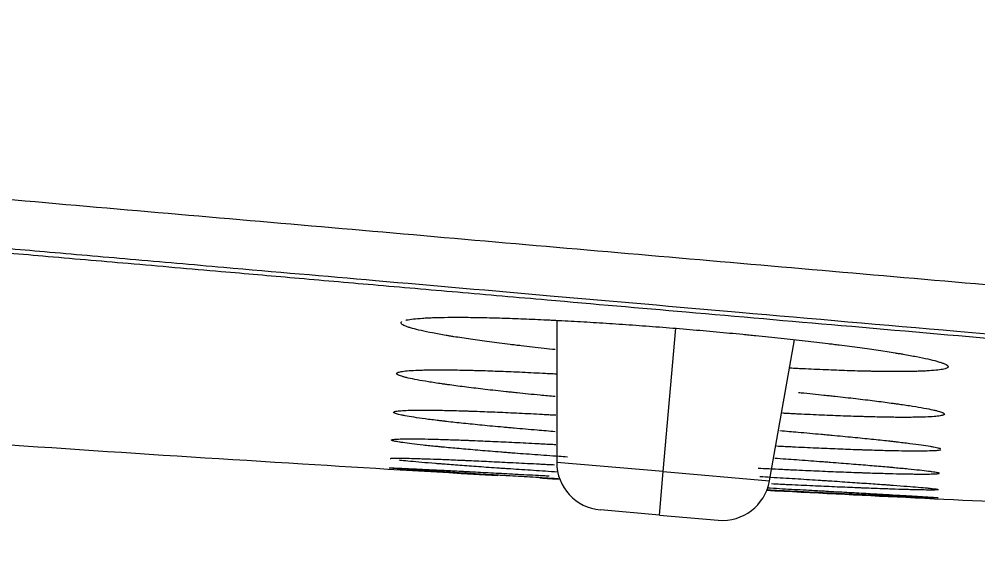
# Model space of a CAD drawing. Header units: millimetres. Extents: x 2433 to 4809, y -10272 to -6912.
# Drawn here: x 3995.99 to 4016.07, y -8014.41 to -8003.23 of the extents above; entities that cross this region are included whole.
import ezdxf

# ---------------------------------------------------------------- set-up
doc = ezdxf.new("R2010")
doc.units = ezdxf.units.MM
doc.layers.add('DIM', color=3, linetype='Continuous', lineweight=13)
doc.styles.add('ARIAL', font='arial.ttf')
doc.dimstyles.get("Standard").update_dxf_attribs({"dimtxt": 15, "dimasz": 15, "dimexe": 0.18, "dimexo": 0.0625, "dimgap": 4, "dimtad": 0, "dimtih": 1, "dimtoh": 1, "dimdec": 1, "dimdsep": 46, "dimtxsty": 'ARIAL', "dimcen": 0, "dimclrd": 3, "dimclre": 3, "dimclrt": 3, "dimadec": 0, "dimazin": 0, "dimtfac": 1, "dimtdec": 1, "dimtofl": 0, "dimtmove": 0, "dimatfit": 3, "dimfxl": 1, "dimtolj": 1, "dimtzin": 0, "dimarcsym": 0})

# ---------------------------------------------------------------- blocks, each defined once
blk = doc.blocks.new('*D39')
at = {"layer": 'Defpoints', "color": 0, "transparency": 16777216}
for p in [(3885.379, -7997.38), (4074.62, -8013.971), (4069.539, -8071.926)]:
    blk.add_point(p, dxfattribs=at)
at = {"layer": 'DIM', "color": 3, "lineweight": -2, "transparency": 16777216}
for p, q in [((3885.374, -7997.443), (3880.283, -8055.515)), ((4074.615, -8014.033), (4069.524, -8072.105)), ((3898.23, -8056.908), (3950.912, -8061.526)), ((4051.608, -8070.354), (3998.926, -8065.736))]:
    blk.add_line(p, q, dxfattribs=at)
at = {"layer": 'DIM', "color": 3, "transparency": 16777216}
for points in [[(3898.492, -8053.919), (3897.968, -8059.896), (3880.299, -8055.336)], [(4051.87, -8067.366), (4051.346, -8073.343), (4069.539, -8071.926)]]:
    blk.add_solid(points, dxfattribs=at)
at = {"layer": 'DIM', "color": 3, "transparency": 16777216, "insert": (3974.919, -8063.631), "char_height": 18, "attachment_point": 5, "style": 'ARIAL'}
blk.add_mtext('\\A1;190', dxfattribs=at)

msp = doc.modelspace()

# ---------------------------------------------------------------- linework, layer by layer
at = {"linetype": 'Continuous', "lineweight": 18, "extrusion": (-1, -2.22045e-16, 0)}
for p, q in [((4007.253, -8009.544), (4007.253, -8012.519)), ((4011.709, -8012.908), (4012.23, -8009.951)), ((4009.402, -8013.623), (4008.166, -8013.515)), ((4009.402, -8013.623), (4010.637, -8013.731))]:
    msp.add_line(p, q, dxfattribs=at)
at = {"linetype": 'Continuous', "lineweight": 13, "extrusion": (-1, -2.22045e-16, 0)}
for p, q in [((4009.481, -8012.713), (4009.744, -8009.709)), ((4009.481, -8012.713), (4007.253, -8012.519)), ((4009.402, -8013.623), (4009.481, -8012.713)), ((4009.481, -8012.713), (4011.709, -8012.908))]:
    msp.add_line(p, q, dxfattribs=at)
at = {"linetype": 'Continuous', "lineweight": 18}
for centre, start, end in [((4008.253, -8012.519), 180, 265), ((4010.724, -8012.735), 265, 350)]:
    msp.add_arc(centre, 1, start, end, dxfattribs=at)
at = {"linetype": 'Continuous', "lineweight": 13}
for points, knots in [([(3979.831, -8005.614), (3979.95, -8005.625), (3980.191, -8005.646), (3980.554, -8005.678), (3980.923, -8005.71), (3981.298, -8005.743), (3981.678, -8005.776), (3982.064, -8005.81), (3982.456, -8005.844), (3982.854, -8005.879), (3983.256, -8005.914), (3983.665, -8005.95), (3984.079, -8005.986), (3984.499, -8006.022), (3984.925, -8006.06), (3985.356, -8006.097), (3985.793, -8006.135), (3986.235, -8006.174), (3986.683, -8006.213), (3987.137, -8006.253), (3987.596, -8006.293), (3988.061, -8006.334), (3988.532, -8006.375), (3989.008, -8006.416), (3989.49, -8006.458), (3989.977, -8006.501), (3990.47, -8006.544), (3990.969, -8006.588), (3991.473, -8006.632), (3991.983, -8006.676), (3992.499, -8006.721), (3993.02, -8006.767), (3994.512, -8006.897), (3996.973, -8007.112), (4000.4, -8007.411), (4003.826, -8007.71), (4007.251, -8008.009), (4010.675, -8008.308), (4014.099, -8008.606), (4017.521, -8008.905), (4020.606, -8009.175), (4023.277, -8009.408), (4025.456, -8009.598), (4027.403, -8009.769), (4029.118, -8009.918), (4030.6, -8010.048), (4031.85, -8010.157), (4032.868, -8010.245), (4033.654, -8010.314), (4034.209, -8010.362), (4034.501, -8010.388), (4034.609, -8010.397)], [0, 0, 0, 0, 0.006523, 0.01315, 0.019879, 0.02671, 0.033645, 0.040682, 0.047822, 0.055065, 0.06241, 0.069859, 0.07741, 0.085063, 0.09282, 0.100679, 0.108641, 0.116706, 0.124874, 0.133144, 0.141518, 0.149993, 0.158572, 0.167254, 0.176038, 0.184925, 0.193915, 0.203007, 0.212202, 0.221501, 0.230901, 0.240405, 0.250011, 0.312506, 0.375001, 0.437497, 0.499992, 0.562492, 0.624993, 0.687494, 0.749995, 0.794089, 0.833939, 0.869547, 0.900912, 0.928034, 0.950913, 0.96955, 0.983943, 0.994093, 1, 1, 1, 1]), ([(4034.431, -8011.418), (4034.307, -8011.408), (4034.048, -8011.385), (4033.64, -8011.35), (4033.196, -8011.311), (4032.808, -8011.277), (4032.378, -8011.24), (4031.81, -8011.19), (4031.214, -8011.138), (4030.69, -8011.092), (4030.338, -8011.061), (4029.956, -8011.028), (4029.545, -8010.992), (4029.104, -8010.954), (4028.633, -8010.912), (4028.132, -8010.869), (4027.306, -8010.796), (4026.177, -8010.698), (4024.771, -8010.575), (4023.406, -8010.456), (4022.082, -8010.34), (4019.496, -8010.114), (4015.831, -8009.794), (4011.275, -8009.397), (4007.217, -8009.042), (4003.618, -8008.728), (4000.684, -8008.472), (3998.372, -8008.27), (3996.577, -8008.113), (3994.95, -8007.971), (3993.311, -8007.828), (3991.684, -8007.686), (3990.217, -8007.557), (3989.061, -8007.457), (3988.164, -8007.378), (3987.349, -8007.307), (3986.529, -8007.235), (3985.714, -8007.164), (3984.931, -8007.096), (3984.261, -8007.037), (3983.691, -8006.988), (3983.254, -8006.949), (3982.933, -8006.921), (3982.709, -8006.902), (3982.496, -8006.883), (3982.294, -8006.866), (3982.104, -8006.849), (3981.926, -8006.833), (3981.758, -8006.819), (3981.602, -8006.805), (3981.437, -8006.791), (3981.264, -8006.776), (3981.083, -8006.76), (3980.914, -8006.745), (3980.758, -8006.731), (3980.613, -8006.719), (3980.497, -8006.709), (3980.406, -8006.701), (3980.339, -8006.695), (3980.273, -8006.689), (3980.21, -8006.683), (3980.149, -8006.678), (3980.089, -8006.673), (3980.031, -8006.668), (3979.973, -8006.663), (3979.916, -8006.658), (3979.858, -8006.653), (3979.8, -8006.648), (3979.761, -8006.644), (3979.742, -8006.643)], [0, 0, 0, 0, 0.006794, 0.014268, 0.022422, 0.031253, 0.035619, 0.046038, 0.062505, 0.06841, 0.07486, 0.081856, 0.089397, 0.097483, 0.106114, 0.115288, 0.125006, 0.151534, 0.177298, 0.202298, 0.226534, 0.250005, 0.344343, 0.427677, 0.500008, 0.566907, 0.624995, 0.66083, 0.693609, 0.723327, 0.749989, 0.783397, 0.812488, 0.830346, 0.846717, 0.861597, 0.87499, 0.891652, 0.906241, 0.917903, 0.92832, 0.937493, 0.941797, 0.945897, 0.949788, 0.95347, 0.95694, 0.9602, 0.963253, 0.9661, 0.968746, 0.972286, 0.975596, 0.978674, 0.981527, 0.984165, 0.986605, 0.987887, 0.989119, 0.990308, 0.991457, 0.992574, 0.993662, 0.994729, 0.995782, 0.996827, 0.997873, 0.998928, 1, 1, 1, 1])]:
    msp.add_open_spline(points, degree=3, knots=knots, dxfattribs=at)
at = {"linetype": 'Continuous', "lineweight": 18}
for points, knots in [([(3979.735, -8006.732), (3979.776, -8006.736), (3979.856, -8006.743), (3979.976, -8006.753), (3980.096, -8006.764), (3980.217, -8006.774), (3980.339, -8006.785), (3980.463, -8006.796), (3980.601, -8006.808), (3980.752, -8006.821), (3980.917, -8006.835), (3981.088, -8006.85), (3981.263, -8006.866), (3981.464, -8006.883), (3981.693, -8006.903), (3981.952, -8006.926), (3982.228, -8006.95), (3982.521, -8006.975), (3982.83, -8007.002), (3983.169, -8007.032), (3983.542, -8007.064), (3983.954, -8007.1), (3984.396, -8007.139), (3984.877, -8007.18), (3985.399, -8007.226), (3985.968, -8007.276), (3986.61, -8007.331), (3987.334, -8007.394), (3988.15, -8007.466), (3989.041, -8007.543), (3989.917, -8007.62), (3990.771, -8007.694), (3991.597, -8007.766), (3992.479, -8007.843), (3993.574, -8007.938), (3994.917, -8008.055), (3996.544, -8008.197), (3998.331, -8008.352), (4000.087, -8008.505), (4001.797, -8008.654), (4003.444, -8008.798), (4005.21, -8008.952), (4007.396, -8009.142), (4010.076, -8009.376), (4013.319, -8009.658), (4016.895, -8009.97), (4019.923, -8010.233), (4022.317, -8010.442), (4023.988, -8010.587), (4025.722, -8010.738), (4027.12, -8010.86), (4028.164, -8010.951), (4028.835, -8011.01), (4029.516, -8011.069), (4030.206, -8011.129), (4030.773, -8011.179), (4031.206, -8011.216), (4031.496, -8011.242), (4031.762, -8011.265), (4032.005, -8011.286), (4032.225, -8011.305), (4032.421, -8011.322), (4032.751, -8011.351), (4033.204, -8011.39), (4033.771, -8011.439), (4034.131, -8011.47), (4034.302, -8011.484)], [0, 0, 0, 0, 0.00221, 0.004402, 0.006592, 0.008794, 0.011025, 0.013298, 0.015627, 0.018575, 0.021595, 0.024706, 0.027921, 0.031253, 0.035725, 0.040471, 0.045511, 0.050859, 0.056523, 0.062507, 0.069473, 0.076999, 0.085094, 0.09376, 0.103369, 0.113786, 0.125013, 0.138581, 0.153518, 0.169833, 0.187519, 0.201609, 0.216722, 0.232862, 0.250026, 0.276845, 0.306617, 0.339349, 0.375033, 0.403062, 0.433238, 0.465565, 0.500041, 0.553395, 0.612841, 0.678386, 0.750021, 0.779495, 0.81015, 0.841985, 0.875001, 0.887162, 0.899493, 0.911992, 0.92466, 0.937497, 0.943244, 0.948565, 0.953457, 0.957922, 0.961959, 0.965568, 0.968747, 0.980133, 0.990552, 1, 1, 1, 1]), ([(4007.219, -8010.157), (4007.141, -8010.149), (4007.064, -8010.14), (4006.823, -8010.114), (4006.663, -8010.095), (4006.468, -8010.072), (4006.429, -8010.068), (4006.352, -8010.058), (4006.314, -8010.054), (4006.2, -8010.04), (4006.126, -8010.031), (4005.909, -8010.003), (4005.772, -8009.985), (4005.51, -8009.948), (4005.385, -8009.93), (4005.209, -8009.903), (4005.152, -8009.894), (4005.07, -8009.881), (4005.042, -8009.877), (4004.989, -8009.868), (4004.962, -8009.863), (4004.833, -8009.841), (4004.738, -8009.824), (4004.565, -8009.791), (4004.486, -8009.774), (4004.346, -8009.742), (4004.283, -8009.727), (4004.216, -8009.708), (4004.203, -8009.704), (4004.178, -8009.697), (4004.166, -8009.693), (4004.133, -8009.682), (4004.112, -8009.675), (4004.059, -8009.654), (4004.032, -8009.641), (4003.997, -8009.616), (4003.988, -8009.604), (4003.99, -8009.588), (4003.993, -8009.582), (4004.001, -8009.574), (4004.004, -8009.572), (4004.008, -8009.569), (4004.009, -8009.569), (4004.009, -8009.568)], [0, 0, 0, 0, 0.037978, 0.037978, 0.11965, 0.11965, 0.140069, 0.140069, 0.160487, 0.160487, 0.201323, 0.201323, 0.282996, 0.282996, 0.364668, 0.364668, 0.405505, 0.405505, 0.425923, 0.425923, 0.446341, 0.446341, 0.528014, 0.528014, 0.609686, 0.609686, 0.691359, 0.691359, 0.711777, 0.711777, 0.732195, 0.732195, 0.773032, 0.773032, 0.854704, 0.854704, 0.936377, 0.936377, 0.977213, 0.977213, 0.997631, 0.997631, 1, 1, 1, 1]), ([(4004.091, -8009.539), (4004.096, -8009.538), (4004.102, -8009.537), (4004.147, -8009.527), (4004.194, -8009.52), (4004.305, -8009.507), (4004.369, -8009.502), (4004.46, -8009.496), (4004.479, -8009.495), (4004.517, -8009.492), (4004.577, -8009.489), (4004.641, -8009.487), (4004.774, -8009.483), (4004.87, -8009.48), (4005.078, -8009.478), (4005.189, -8009.478), (4005.368, -8009.479), (4005.429, -8009.48), (4005.525, -8009.481), (4005.557, -8009.481), (4005.622, -8009.483), (4005.656, -8009.483), (4005.823, -8009.486), (4005.962, -8009.49), (4006.253, -8009.499), (4006.403, -8009.504), (4006.716, -8009.517), (4006.877, -8009.524), (4007.086, -8009.534), (4007.128, -8009.536), (4007.213, -8009.54), (4007.34, -8009.547), (4007.469, -8009.554), (4007.729, -8009.568), (4008.082, -8009.589), (4008.445, -8009.613), (4008.722, -8009.632), (4008.815, -8009.638), (4009.002, -8009.652), (4009.096, -8009.659), (4009.378, -8009.68), (4009.567, -8009.695), (4009.756, -8009.71)], [0, 0, 0, 0, 0.011788, 0.011788, 0.082375, 0.082375, 0.152961, 0.152961, 0.170608, 0.170608, 0.188254, 0.223548, 0.223548, 0.294134, 0.294134, 0.364721, 0.364721, 0.400014, 0.400014, 0.417661, 0.417661, 0.435307, 0.435307, 0.505894, 0.505894, 0.576481, 0.576481, 0.647067, 0.647067, 0.664714, 0.664714, 0.68236, 0.717654, 0.717654, 0.78824, 0.858827, 0.858827, 0.89412, 0.89412, 0.929413, 0.929413, 1, 1, 1, 1]), ([(4009.756, -8009.71), (4009.946, -8009.725), (4010.133, -8009.741), (4010.506, -8009.774), (4010.691, -8009.791), (4010.967, -8009.817), (4011.058, -8009.825), (4011.195, -8009.838), (4011.24, -8009.843), (4011.331, -8009.852), (4011.376, -8009.856), (4011.602, -8009.879), (4011.778, -8009.897), (4012.123, -8009.934), (4012.46, -8009.971), (4012.78, -8010.009), (4012.975, -8010.033), (4013.014, -8010.037), (4013.091, -8010.047), (4013.129, -8010.052), (4013.243, -8010.066), (4013.316, -8010.076), (4013.533, -8010.104), (4013.671, -8010.123), (4013.932, -8010.16), (4014.056, -8010.179), (4014.232, -8010.206), (4014.289, -8010.215), (4014.372, -8010.229), (4014.399, -8010.233), (4014.453, -8010.242), (4014.479, -8010.247), (4014.609, -8010.269), (4014.703, -8010.286), (4014.876, -8010.32), (4014.955, -8010.337), (4015.096, -8010.368), (4015.158, -8010.384), (4015.225, -8010.403), (4015.238, -8010.406), (4015.263, -8010.414), (4015.299, -8010.425), (4015.329, -8010.435), (4015.383, -8010.455), (4015.437, -8010.481), (4015.454, -8010.504), (4015.453, -8010.52), (4015.45, -8010.525), (4015.442, -8010.533), (4015.439, -8010.535), (4015.432, -8010.54), (4015.427, -8010.542), (4015.403, -8010.554), (4015.373, -8010.562), (4015.298, -8010.577), (4015.251, -8010.583), (4015.14, -8010.595), (4015.076, -8010.6), (4014.985, -8010.605), (4014.966, -8010.606), (4014.927, -8010.607), (4014.868, -8010.61), (4014.804, -8010.612), (4014.671, -8010.615), (4014.575, -8010.617), (4014.367, -8010.618), (4014.256, -8010.617), (4014.077, -8010.616), (4014.015, -8010.615), (4013.92, -8010.613), (4013.888, -8010.612), (4013.822, -8010.611), (4013.789, -8010.61), (4013.622, -8010.607), (4013.482, -8010.603), (4013.192, -8010.593), (4013.041, -8010.587), (4012.729, -8010.574), (4012.567, -8010.567), (4012.358, -8010.557), (4012.315, -8010.555), (4012.231, -8010.551), (4012.187, -8010.548), (4012.143, -8010.546), (4012.141, -8010.546)], [0, 0, 0, 0, 0.036352, 0.036352, 0.072703, 0.072703, 0.090879, 0.090879, 0.099967, 0.099967, 0.109055, 0.109055, 0.145407, 0.145407, 0.181759, 0.21811, 0.21811, 0.227198, 0.227198, 0.236286, 0.236286, 0.254462, 0.254462, 0.290814, 0.290814, 0.327166, 0.327166, 0.345342, 0.345342, 0.354429, 0.354429, 0.363517, 0.363517, 0.399869, 0.399869, 0.436221, 0.436221, 0.472573, 0.472573, 0.481661, 0.481661, 0.490748, 0.508924, 0.508924, 0.545276, 0.581628, 0.581628, 0.599804, 0.599804, 0.608892, 0.608892, 0.61798, 0.61798, 0.654331, 0.654331, 0.690683, 0.690683, 0.727035, 0.727035, 0.736123, 0.736123, 0.745211, 0.763387, 0.763387, 0.799738, 0.799738, 0.83609, 0.83609, 0.854266, 0.854266, 0.863354, 0.863354, 0.872442, 0.872442, 0.908793, 0.908793, 0.945145, 0.945145, 0.981497, 0.981497, 0.990585, 0.990585, 0.999673, 1, 1, 1, 1]), ([(4007.221, -8011.142), (4007.114, -8011.132), (4007.008, -8011.122), (4006.739, -8011.096), (4006.578, -8011.08), (4006.383, -8011.059), (4006.344, -8011.055), (4006.267, -8011.047), (4006.229, -8011.043), (4006.115, -8011.031), (4006.041, -8011.023), (4005.824, -8010.999), (4005.686, -8010.983), (4005.424, -8010.951), (4005.3, -8010.936), (4005.123, -8010.912), (4005.066, -8010.905), (4004.983, -8010.893), (4004.956, -8010.89), (4004.902, -8010.882), (4004.876, -8010.878), (4004.746, -8010.86), (4004.651, -8010.845), (4004.478, -8010.817), (4004.399, -8010.803), (4004.258, -8010.777), (4004.196, -8010.764), (4004.128, -8010.748), (4004.115, -8010.745), (4004.09, -8010.739), (4004.078, -8010.736), (4004.045, -8010.727), (4004.024, -8010.721), (4003.97, -8010.704), (4003.944, -8010.694), (4003.908, -8010.674), (4003.9, -8010.664), (4003.901, -8010.651), (4003.904, -8010.647), (4003.912, -8010.641), (4003.916, -8010.639), (4003.923, -8010.635), (4003.928, -8010.633), (4003.953, -8010.624), (4003.982, -8010.617), (4004.058, -8010.606), (4004.105, -8010.601), (4004.216, -8010.592), (4004.28, -8010.589), (4004.372, -8010.586), (4004.39, -8010.585), (4004.429, -8010.584), (4004.489, -8010.582), (4004.552, -8010.581), (4004.685, -8010.579), (4004.782, -8010.579), (4004.99, -8010.58), (4005.101, -8010.581), (4005.28, -8010.585), (4005.342, -8010.586), (4005.437, -8010.588), (4005.469, -8010.589), (4005.535, -8010.591), (4005.568, -8010.592), (4005.735, -8010.596), (4005.875, -8010.601), (4006.165, -8010.612), (4006.316, -8010.618), (4006.628, -8010.632), (4006.79, -8010.64), (4006.999, -8010.651), (4007.041, -8010.653), (4007.126, -8010.657), (4007.18, -8010.66), (4007.235, -8010.663), (4007.247, -8010.664)], [0, 0, 0, 0, 0.027385, 0.027385, 0.070477, 0.070477, 0.081251, 0.081251, 0.092024, 0.092024, 0.11357, 0.11357, 0.156662, 0.156662, 0.199754, 0.199754, 0.221301, 0.221301, 0.232074, 0.232074, 0.242847, 0.242847, 0.285939, 0.285939, 0.329031, 0.329031, 0.372124, 0.372124, 0.382897, 0.382897, 0.39367, 0.39367, 0.415216, 0.415216, 0.458308, 0.458308, 0.501401, 0.501401, 0.522947, 0.522947, 0.53372, 0.53372, 0.544493, 0.544493, 0.587585, 0.587585, 0.630677, 0.630677, 0.67377, 0.67377, 0.684543, 0.684543, 0.695316, 0.716862, 0.716862, 0.759954, 0.759954, 0.803047, 0.803047, 0.824593, 0.824593, 0.835366, 0.835366, 0.846139, 0.846139, 0.889231, 0.889231, 0.932324, 0.932324, 0.975416, 0.975416, 0.986189, 0.986189, 0.996962, 1, 1, 1, 1]), ([(4012.318, -8011.054), (4012.335, -8011.055), (4012.353, -8011.057), (4012.534, -8011.075), (4012.695, -8011.092), (4012.89, -8011.112), (4012.929, -8011.117), (4013.006, -8011.125), (4013.044, -8011.129), (4013.158, -8011.141), (4013.232, -8011.15), (4013.449, -8011.174), (4013.586, -8011.19), (4013.849, -8011.221), (4013.973, -8011.237), (4014.149, -8011.26), (4014.206, -8011.268), (4014.289, -8011.279), (4014.317, -8011.283), (4014.37, -8011.29), (4014.397, -8011.294), (4014.526, -8011.312), (4014.621, -8011.326), (4014.795, -8011.354), (4014.873, -8011.367), (4015.015, -8011.393), (4015.077, -8011.406), (4015.145, -8011.42), (4015.158, -8011.423), (4015.183, -8011.429), (4015.218, -8011.438), (4015.249, -8011.446), (4015.303, -8011.462), (4015.33, -8011.472), (4015.366, -8011.491), (4015.374, -8011.5), (4015.373, -8011.512), (4015.37, -8011.516), (4015.363, -8011.522), (4015.359, -8011.524), (4015.352, -8011.527), (4015.347, -8011.529), (4015.322, -8011.537), (4015.293, -8011.543), (4015.217, -8011.554), (4015.171, -8011.558), (4015.06, -8011.566), (4014.996, -8011.569), (4014.904, -8011.572), (4014.885, -8011.572), (4014.847, -8011.573), (4014.787, -8011.574), (4014.723, -8011.575), (4014.59, -8011.576), (4014.494, -8011.576), (4014.286, -8011.575), (4014.174, -8011.573), (4013.995, -8011.57), (4013.934, -8011.568), (4013.838, -8011.566), (4013.806, -8011.565), (4013.74, -8011.563), (4013.707, -8011.562), (4013.54, -8011.558), (4013.4, -8011.553), (4013.109, -8011.542), (4012.959, -8011.536), (4012.646, -8011.522), (4012.484, -8011.515), (4012.275, -8011.505), (4012.233, -8011.503), (4012.148, -8011.498), (4012.078, -8011.495), (4012.007, -8011.491), (4011.979, -8011.49)], [0, 0, 0, 0, 0.004633, 0.004633, 0.048552, 0.048552, 0.059531, 0.059531, 0.070511, 0.070511, 0.09247, 0.09247, 0.136389, 0.136389, 0.180307, 0.180307, 0.202266, 0.202266, 0.213246, 0.213246, 0.224225, 0.224225, 0.268144, 0.268144, 0.312062, 0.312062, 0.355981, 0.355981, 0.36696, 0.36696, 0.37794, 0.399899, 0.399899, 0.443817, 0.443817, 0.487736, 0.487736, 0.509695, 0.509695, 0.520675, 0.520675, 0.531654, 0.531654, 0.575573, 0.575573, 0.619491, 0.619491, 0.663409, 0.663409, 0.674389, 0.674389, 0.685369, 0.707328, 0.707328, 0.751246, 0.751246, 0.795165, 0.795165, 0.817124, 0.817124, 0.828103, 0.828103, 0.839083, 0.839083, 0.883001, 0.883001, 0.92692, 0.92692, 0.970838, 0.970838, 0.981818, 0.981818, 0.992797, 1, 1, 1, 1]), ([(4007.223, -8011.877), (4007.093, -8011.867), (4006.966, -8011.856), (4006.676, -8011.832), (4006.515, -8011.818), (4006.32, -8011.8), (4006.281, -8011.797), (4006.204, -8011.79), (4006.166, -8011.786), (4006.052, -8011.776), (4005.978, -8011.769), (4005.761, -8011.748), (4005.623, -8011.735), (4005.36, -8011.708), (4005.236, -8011.695), (4005.06, -8011.676), (4005.002, -8011.67), (4004.919, -8011.66), (4004.892, -8011.657), (4004.838, -8011.651), (4004.812, -8011.648), (4004.682, -8011.632), (4004.587, -8011.62), (4004.413, -8011.597), (4004.334, -8011.586), (4004.193, -8011.564), (4004.131, -8011.554), (4004.063, -8011.541), (4004.05, -8011.539), (4004.025, -8011.534), (4004.013, -8011.532), (4003.979, -8011.525), (4003.959, -8011.52), (4003.905, -8011.507), (4003.878, -8011.498), (4003.843, -8011.483), (4003.834, -8011.476), (4003.836, -8011.466), (4003.839, -8011.463), (4003.847, -8011.459), (4003.85, -8011.457), (4003.858, -8011.455), (4003.862, -8011.453), (4003.887, -8011.447), (4003.917, -8011.443), (4003.993, -8011.435), (4004.04, -8011.432), (4004.151, -8011.427), (4004.215, -8011.426), (4004.307, -8011.424), (4004.325, -8011.424), (4004.364, -8011.424), (4004.424, -8011.423), (4004.487, -8011.423), (4004.621, -8011.424), (4004.717, -8011.425), (4004.925, -8011.429), (4005.037, -8011.432), (4005.216, -8011.437), (4005.277, -8011.438), (4005.373, -8011.441), (4005.405, -8011.442), (4005.471, -8011.445), (4005.504, -8011.446), (4005.672, -8011.452), (4005.811, -8011.457), (4006.102, -8011.469), (4006.253, -8011.476), (4006.565, -8011.491), (4006.727, -8011.499), (4006.936, -8011.51), (4006.979, -8011.512), (4007.063, -8011.517), (4007.134, -8011.521), (4007.206, -8011.524), (4007.235, -8011.526)], [0, 0, 0, 0, 0.032502, 0.032502, 0.075183, 0.075183, 0.085853, 0.085853, 0.096524, 0.096524, 0.117864, 0.117864, 0.160545, 0.160545, 0.203227, 0.203227, 0.224567, 0.224567, 0.235238, 0.235238, 0.245908, 0.245908, 0.288589, 0.288589, 0.33127, 0.33127, 0.373952, 0.373952, 0.384622, 0.384622, 0.395292, 0.395292, 0.416633, 0.416633, 0.459314, 0.459314, 0.501995, 0.501995, 0.523336, 0.523336, 0.534006, 0.534006, 0.544677, 0.544677, 0.587358, 0.587358, 0.630039, 0.630039, 0.67272, 0.67272, 0.683391, 0.683391, 0.694061, 0.715402, 0.715402, 0.758083, 0.758083, 0.800764, 0.800764, 0.822105, 0.822105, 0.832775, 0.832775, 0.843445, 0.843445, 0.886126, 0.886126, 0.928808, 0.928808, 0.971489, 0.971489, 0.982159, 0.982159, 0.99283, 1, 1, 1, 1]), ([(3991.331, -8011.818), (3991.751, -8011.851), (3995.282, -8012.127), (4000.178, -8012.445), (4004.655, -8012.715), (4006.018, -8012.795)], [0, 0, 0, 0, 0.085903, 0.721754, 1, 1, 1, 1]), ([(4011.926, -8011.853), (4012.056, -8011.864), (4012.184, -8011.875), (4012.474, -8011.9), (4012.634, -8011.914), (4012.83, -8011.932), (4012.868, -8011.935), (4012.946, -8011.943), (4012.984, -8011.946), (4013.097, -8011.957), (4013.171, -8011.964), (4013.388, -8011.984), (4013.526, -8011.998), (4013.789, -8012.024), (4013.913, -8012.037), (4014.09, -8012.056), (4014.147, -8012.062), (4014.23, -8012.071), (4014.257, -8012.074), (4014.311, -8012.08), (4014.338, -8012.083), (4014.467, -8012.098), (4014.562, -8012.11), (4014.736, -8012.132), (4014.815, -8012.142), (4014.956, -8012.163), (4015.019, -8012.172), (4015.087, -8012.184), (4015.1, -8012.186), (4015.125, -8012.19), (4015.16, -8012.197), (4015.191, -8012.203), (4015.245, -8012.215), (4015.272, -8012.222), (4015.292, -8012.23), (4015.293, -8012.23), (4015.294, -8012.231)], [0, 0, 0, 0, 0.070421, 0.070421, 0.162655, 0.162655, 0.185713, 0.185713, 0.208772, 0.208772, 0.254889, 0.254889, 0.347123, 0.347123, 0.439357, 0.439357, 0.485474, 0.485474, 0.508532, 0.508532, 0.531591, 0.531591, 0.623825, 0.623825, 0.716059, 0.716059, 0.808293, 0.808293, 0.831351, 0.831351, 0.85441, 0.900527, 0.900527, 0.992761, 0.992761, 1, 1, 1, 1]), ([(4007.476, -8012.408), (4007.417, -8012.404), (4007.359, -8012.4), (4007.129, -8012.384), (4006.961, -8012.372), (4006.632, -8012.347), (4006.471, -8012.335), (4006.275, -8012.32), (4006.237, -8012.317), (4006.159, -8012.311), (4006.121, -8012.308), (4006.007, -8012.299), (4005.933, -8012.293), (4005.716, -8012.275), (4005.578, -8012.264), (4005.315, -8012.241), (4005.191, -8012.23), (4005.014, -8012.214), (4004.957, -8012.209), (4004.874, -8012.201), (4004.847, -8012.198), (4004.793, -8012.193), (4004.767, -8012.19), (4004.637, -8012.177), (4004.542, -8012.168), (4004.368, -8012.149), (4004.289, -8012.14), (4004.148, -8012.122), (4004.085, -8012.114), (4004.018, -8012.104), (4004.005, -8012.102), (4003.98, -8012.099), (4003.968, -8012.097), (4003.934, -8012.091), (4003.914, -8012.088), (4003.86, -8012.078), (4003.833, -8012.071), (4003.798, -8012.06), (4003.789, -8012.055), (4003.791, -8012.048), (4003.794, -8012.046), (4003.802, -8012.043), (4003.805, -8012.042), (4003.813, -8012.04), (4003.817, -8012.04), (4003.843, -8012.035), (4003.872, -8012.033), (4003.949, -8012.029), (4003.996, -8012.027), (4004.107, -8012.026), (4004.172, -8012.026), (4004.263, -8012.026), (4004.282, -8012.026), (4004.321, -8012.027), (4004.38, -8012.027), (4004.444, -8012.028), (4004.578, -8012.031), (4004.675, -8012.033), (4004.883, -8012.039), (4004.995, -8012.043), (4005.174, -8012.049), (4005.236, -8012.051), (4005.331, -8012.055), (4005.364, -8012.056), (4005.429, -8012.058), (4005.463, -8012.06), (4005.63, -8012.066), (4005.77, -8012.072), (4006.061, -8012.085), (4006.212, -8012.092), (4006.525, -8012.107), (4006.687, -8012.115), (4006.896, -8012.126), (4006.939, -8012.128), (4007.023, -8012.133), (4007.107, -8012.137), (4007.191, -8012.142), (4007.233, -8012.144)], [0, 0, 0, 0, 0.013832, 0.013832, 0.055369, 0.055369, 0.096905, 0.096905, 0.10729, 0.10729, 0.117674, 0.117674, 0.138442, 0.138442, 0.179979, 0.179979, 0.221516, 0.221516, 0.242285, 0.242285, 0.252669, 0.252669, 0.263053, 0.263053, 0.30459, 0.30459, 0.346127, 0.346127, 0.387664, 0.387664, 0.398048, 0.398048, 0.408432, 0.408432, 0.4292, 0.4292, 0.470737, 0.470737, 0.512274, 0.512274, 0.533043, 0.533043, 0.543427, 0.543427, 0.553811, 0.553811, 0.595348, 0.595348, 0.636885, 0.636885, 0.678422, 0.678422, 0.688806, 0.688806, 0.69919, 0.719958, 0.719958, 0.761495, 0.761495, 0.803032, 0.803032, 0.823801, 0.823801, 0.834185, 0.834185, 0.844569, 0.844569, 0.886106, 0.886106, 0.927643, 0.927643, 0.96918, 0.96918, 0.979564, 0.979564, 0.989948, 1, 1, 1, 1]), ([(4015.299, -8012.259), (4015.299, -8012.259), (4015.299, -8012.259), (4015.295, -8012.261), (4015.29, -8012.262), (4015.265, -8012.267), (4015.236, -8012.271), (4015.16, -8012.277), (4015.114, -8012.279), (4015.003, -8012.282), (4014.938, -8012.283), (4014.847, -8012.284), (4014.828, -8012.284), (4014.789, -8012.284), (4014.73, -8012.284), (4014.666, -8012.284), (4014.533, -8012.282), (4014.34, -8012.279), (4014.116, -8012.274), (4013.937, -8012.269), (4013.875, -8012.267), (4013.78, -8012.264), (4013.747, -8012.263), (4013.682, -8012.261), (4013.649, -8012.26), (4013.481, -8012.254), (4013.341, -8012.249), (4013.05, -8012.237), (4012.899, -8012.231), (4012.586, -8012.217), (4012.424, -8012.21), (4012.215, -8012.199), (4012.172, -8012.197), (4012.088, -8012.193), (4011.998, -8012.189), (4011.907, -8012.184), (4011.859, -8012.182)], [0, 0, 0, 0, 0.001086, 0.001086, 0.023728, 0.023728, 0.114295, 0.114295, 0.204863, 0.204863, 0.29543, 0.29543, 0.318072, 0.318072, 0.340714, 0.385998, 0.385998, 0.476565, 0.567133, 0.567133, 0.612416, 0.612416, 0.635058, 0.635058, 0.6577, 0.6577, 0.748268, 0.748268, 0.838835, 0.838835, 0.929403, 0.929403, 0.952044, 0.952044, 0.974686, 1, 1, 1, 1]), ([(4003.767, -8012.437), (4003.768, -8012.436), (4003.768, -8012.436), (4003.772, -8012.436), (4003.775, -8012.435), (4003.783, -8012.434), (4003.787, -8012.434), (4003.813, -8012.432), (4003.842, -8012.431), (4003.919, -8012.43), (4003.966, -8012.43), (4004.077, -8012.432), (4004.142, -8012.433), (4004.234, -8012.435), (4004.252, -8012.436), (4004.291, -8012.437), (4004.351, -8012.439), (4004.415, -8012.441), (4004.549, -8012.445), (4004.645, -8012.448), (4004.854, -8012.456), (4004.966, -8012.461), (4005.145, -8012.468), (4005.207, -8012.471), (4005.303, -8012.475), (4005.335, -8012.477), (4005.401, -8012.479), (4005.434, -8012.481), (4005.602, -8012.488), (4005.742, -8012.495), (4006.033, -8012.509), (4006.184, -8012.516), (4006.497, -8012.532), (4006.659, -8012.54), (4006.869, -8012.551), (4006.911, -8012.553), (4006.995, -8012.557), (4007.08, -8012.562), (4007.164, -8012.566), (4007.206, -8012.568)], [0, 0, 0, 0, 0.004252, 0.004252, 0.026392, 0.026392, 0.048531, 0.048531, 0.137089, 0.137089, 0.225648, 0.225648, 0.314206, 0.314206, 0.336345, 0.336345, 0.358485, 0.402764, 0.402764, 0.491322, 0.491322, 0.57988, 0.57988, 0.624159, 0.624159, 0.646299, 0.646299, 0.668438, 0.668438, 0.756997, 0.756997, 0.845555, 0.845555, 0.934113, 0.934113, 0.956252, 0.956252, 0.978392, 1, 1, 1, 1]), ([(4007.267, -8012.722), (4007.096, -8012.711), (4006.93, -8012.7), (4006.602, -8012.679), (4006.442, -8012.668), (4006.246, -8012.655), (4006.207, -8012.653), (4006.13, -8012.647), (4006.092, -8012.645), (4005.978, -8012.637), (4005.904, -8012.632), (4005.687, -8012.617), (4005.548, -8012.607), (4005.286, -8012.588), (4005.161, -8012.578), (4004.985, -8012.565), (4004.928, -8012.56), (4004.844, -8012.554), (4004.817, -8012.552), (4004.763, -8012.547), (4004.737, -8012.545), (4004.607, -8012.535), (4004.512, -8012.527), (4004.338, -8012.512), (4004.259, -8012.504), (4004.118, -8012.491), (4004.055, -8012.485), (4003.988, -8012.477), (4003.975, -8012.476), (4003.961, -8012.474), (4003.96, -8012.474), (4003.959, -8012.474)], [0, 0, 0, 0, 0.106747, 0.106747, 0.214791, 0.214791, 0.241802, 0.241802, 0.268813, 0.268813, 0.322835, 0.322835, 0.430879, 0.430879, 0.538923, 0.538923, 0.592945, 0.592945, 0.619956, 0.619956, 0.646967, 0.646967, 0.755011, 0.755011, 0.863054, 0.863054, 0.971098, 0.971098, 0.998109, 0.998109, 1, 1, 1, 1]), ([(4011.822, -8012.43), (4011.975, -8012.44), (4012.125, -8012.451), (4012.437, -8012.474), (4012.597, -8012.486), (4012.793, -8012.5), (4012.832, -8012.503), (4012.909, -8012.509), (4012.947, -8012.512), (4013.061, -8012.521), (4013.135, -8012.527), (4013.352, -8012.544), (4013.49, -8012.555), (4013.753, -8012.576), (4013.877, -8012.586), (4014.054, -8012.602), (4014.111, -8012.607), (4014.194, -8012.614), (4014.222, -8012.616), (4014.275, -8012.621), (4014.302, -8012.624), (4014.432, -8012.636), (4014.527, -8012.645), (4014.701, -8012.662), (4014.78, -8012.67), (4014.921, -8012.686), (4014.983, -8012.693), (4015.051, -8012.702), (4015.064, -8012.704), (4015.089, -8012.707), (4015.125, -8012.712), (4015.155, -8012.717), (4015.21, -8012.726), (4015.237, -8012.731), (4015.261, -8012.738), (4015.266, -8012.74), (4015.27, -8012.741)], [0, 0, 0, 0, 0.079429, 0.079429, 0.168424, 0.168424, 0.190673, 0.190673, 0.212922, 0.212922, 0.25742, 0.25742, 0.346416, 0.346416, 0.435411, 0.435411, 0.479909, 0.479909, 0.502158, 0.502158, 0.524407, 0.524407, 0.613402, 0.613402, 0.702398, 0.702398, 0.791394, 0.791394, 0.813643, 0.813643, 0.835892, 0.880389, 0.880389, 0.969385, 0.969385, 1, 1, 1, 1]), ([(4007.292, -8012.863), (4007.281, -8012.863), (4007.271, -8012.862), (4007.087, -8012.851), (4006.919, -8012.842), (4006.589, -8012.822), (4006.429, -8012.813), (4006.233, -8012.801), (4006.194, -8012.799), (4006.117, -8012.794), (4006.078, -8012.792), (4005.965, -8012.785), (4005.891, -8012.781), (4005.673, -8012.768), (4005.535, -8012.759), (4005.272, -8012.743), (4005.148, -8012.735), (4004.971, -8012.724), (4004.914, -8012.72), (4004.83, -8012.715), (4004.803, -8012.713), (4004.749, -8012.71), (4004.723, -8012.708), (4004.593, -8012.7), (4004.498, -8012.693), (4004.324, -8012.682), (4004.245, -8012.676), (4004.103, -8012.667), (4004.041, -8012.662), (4003.973, -8012.657), (4003.96, -8012.656), (4003.935, -8012.654), (4003.923, -8012.653), (4003.889, -8012.651), (4003.869, -8012.649), (4003.814, -8012.645), (4003.788, -8012.642), (4003.752, -8012.638), (4003.744, -8012.637), (4003.745, -8012.635), (4003.748, -8012.635), (4003.756, -8012.635), (4003.76, -8012.635), (4003.767, -8012.635), (4003.772, -8012.635), (4003.797, -8012.635), (4003.826, -8012.636), (4003.903, -8012.639), (4003.95, -8012.64), (4004.062, -8012.645), (4004.126, -8012.648), (4004.218, -8012.652), (4004.237, -8012.653), (4004.275, -8012.655), (4004.335, -8012.658), (4004.399, -8012.661), (4004.533, -8012.667), (4004.629, -8012.672), (4004.838, -8012.683), (4004.95, -8012.688), (4005.129, -8012.698), (4005.191, -8012.701), (4005.287, -8012.706), (4005.319, -8012.707), (4005.385, -8012.711), (4005.418, -8012.713), (4005.586, -8012.721), (4005.726, -8012.729), (4006.017, -8012.744), (4006.168, -8012.752), (4006.481, -8012.769), (4006.643, -8012.778), (4006.853, -8012.789), (4006.895, -8012.791), (4006.98, -8012.796), (4007.031, -8012.799), (4007.082, -8012.801), (4007.091, -8012.802)], [0, 0, 0, 0, 0.002626, 0.002626, 0.044977, 0.044977, 0.087328, 0.087328, 0.097916, 0.097916, 0.108504, 0.108504, 0.12968, 0.12968, 0.172031, 0.172031, 0.214382, 0.214382, 0.235558, 0.235558, 0.246146, 0.246146, 0.256734, 0.256734, 0.299085, 0.299085, 0.341437, 0.341437, 0.383788, 0.383788, 0.394376, 0.394376, 0.404964, 0.404964, 0.426139, 0.426139, 0.468491, 0.468491, 0.510842, 0.510842, 0.532018, 0.532018, 0.542605, 0.542605, 0.553193, 0.553193, 0.595545, 0.595545, 0.637896, 0.637896, 0.680247, 0.680247, 0.690835, 0.690835, 0.701423, 0.722599, 0.722599, 0.76495, 0.76495, 0.807301, 0.807301, 0.828477, 0.828477, 0.839065, 0.839065, 0.849653, 0.849653, 0.892004, 0.892004, 0.934355, 0.934355, 0.976707, 0.976707, 0.987295, 0.987295, 0.997882, 1, 1, 1, 1]), ([(4015.262, -8012.758), (4015.262, -8012.758), (4015.262, -8012.758), (4015.258, -8012.758), (4015.254, -8012.759), (4015.229, -8012.763), (4015.199, -8012.765), (4015.123, -8012.768), (4015.076, -8012.77), (4014.964, -8012.771), (4014.9, -8012.771), (4014.808, -8012.77), (4014.789, -8012.77), (4014.751, -8012.77), (4014.691, -8012.769), (4014.627, -8012.768), (4014.493, -8012.766), (4014.397, -8012.764), (4014.188, -8012.759), (4014.076, -8012.755), (4013.897, -8012.75), (4013.835, -8012.748), (4013.739, -8012.745), (4013.706, -8012.744), (4013.641, -8012.741), (4013.608, -8012.74), (4013.44, -8012.734), (4013.3, -8012.729), (4013.009, -8012.717), (4012.857, -8012.711), (4012.544, -8012.697), (4012.382, -8012.69), (4012.172, -8012.68), (4012.13, -8012.678), (4012.045, -8012.674), (4011.918, -8012.668), (4011.789, -8012.662), (4011.625, -8012.654), (4011.548, -8012.65), (4011.471, -8012.646)], [0, 0, 0, 0, 0.000898, 0.000898, 0.022264, 0.022264, 0.107726, 0.107726, 0.193189, 0.193189, 0.278652, 0.278652, 0.300017, 0.300017, 0.321383, 0.364115, 0.364115, 0.449577, 0.449577, 0.53504, 0.53504, 0.577771, 0.577771, 0.599137, 0.599137, 0.620503, 0.620503, 0.705965, 0.705965, 0.791428, 0.791428, 0.876891, 0.876891, 0.898257, 0.898257, 0.919622, 0.962354, 0.962354, 1, 1, 1, 1]), ([(4011.51, -8012.814), (4011.588, -8012.819), (4011.664, -8012.824), (4011.913, -8012.839), (4012.081, -8012.849), (4012.411, -8012.87), (4012.571, -8012.88), (4012.767, -8012.893), (4012.806, -8012.895), (4012.883, -8012.9), (4012.921, -8012.903), (4013.035, -8012.91), (4013.109, -8012.915), (4013.326, -8012.93), (4013.464, -8012.939), (4013.727, -8012.957), (4013.852, -8012.965), (4014.029, -8012.978), (4014.086, -8012.982), (4014.169, -8012.988), (4014.196, -8012.99), (4014.25, -8012.994), (4014.277, -8012.996), (4014.406, -8013.005), (4014.502, -8013.013), (4014.676, -8013.026), (4014.754, -8013.033), (4014.896, -8013.045), (4014.958, -8013.05), (4015.026, -8013.057), (4015.039, -8013.058), (4015.064, -8013.061), (4015.1, -8013.064), (4015.13, -8013.068), (4015.184, -8013.074), (4015.211, -8013.078), (4015.24, -8013.083), (4015.247, -8013.085), (4015.251, -8013.087)], [0, 0, 0, 0, 0.036567, 0.036567, 0.119768, 0.119768, 0.20297, 0.20297, 0.22377, 0.22377, 0.24457, 0.24457, 0.286171, 0.286171, 0.369372, 0.369372, 0.452574, 0.452574, 0.494175, 0.494175, 0.514975, 0.514975, 0.535775, 0.535775, 0.618977, 0.618977, 0.702178, 0.702178, 0.785379, 0.785379, 0.80618, 0.80618, 0.82698, 0.868581, 0.868581, 0.951782, 0.951782, 1, 1, 1, 1]), ([(4011.679, -8013.053), (4011.694, -8013.054), (4011.71, -8013.055), (4011.898, -8013.065), (4012.067, -8013.075), (4012.396, -8013.093), (4012.557, -8013.102), (4012.752, -8013.113), (4012.791, -8013.115), (4012.868, -8013.119), (4012.907, -8013.121), (4013.02, -8013.128), (4013.095, -8013.132), (4013.312, -8013.144), (4013.45, -8013.152), (4013.713, -8013.166), (4013.838, -8013.174), (4014.014, -8013.184), (4014.072, -8013.187), (4014.155, -8013.192), (4014.182, -8013.193), (4014.236, -8013.196), (4014.263, -8013.198), (4014.393, -8013.206), (4014.488, -8013.211), (4014.662, -8013.221), (4014.741, -8013.226), (4014.882, -8013.235), (4014.945, -8013.239), (4015.026, -8013.244), (4015.051, -8013.246), (4015.097, -8013.249), (4015.117, -8013.25), (4015.171, -8013.254), (4015.198, -8013.257), (4015.234, -8013.26), (4015.243, -8013.261), (4015.242, -8013.262), (4015.239, -8013.263), (4015.231, -8013.263), (4015.228, -8013.263), (4015.22, -8013.263), (4015.215, -8013.263), (4015.19, -8013.263), (4015.161, -8013.262), (4015.085, -8013.26), (4015.038, -8013.258), (4014.926, -8013.254), (4014.862, -8013.252), (4014.77, -8013.248), (4014.751, -8013.247), (4014.712, -8013.245), (4014.652, -8013.243), (4014.588, -8013.24), (4014.454, -8013.235), (4014.358, -8013.23), (4014.149, -8013.221), (4014.037, -8013.216), (4013.857, -8013.208), (4013.795, -8013.205), (4013.699, -8013.2), (4013.667, -8013.199), (4013.601, -8013.196), (4013.568, -8013.194), (4013.4, -8013.186), (4013.26, -8013.18), (4012.969, -8013.166), (4012.818, -8013.158), (4012.504, -8013.143), (4012.342, -8013.135), (4012.132, -8013.124), (4012.09, -8013.122), (4012.005, -8013.118), (4011.879, -8013.111), (4011.751, -8013.105), (4011.666, -8013.101)], [0, 0, 0, 0, 0.003717, 0.003717, 0.045244, 0.045244, 0.086771, 0.086771, 0.097153, 0.097153, 0.107535, 0.107535, 0.128299, 0.128299, 0.169826, 0.169826, 0.211354, 0.211354, 0.232117, 0.232117, 0.242499, 0.242499, 0.252881, 0.252881, 0.294408, 0.294408, 0.335936, 0.335936, 0.377463, 0.377463, 0.398227, 0.398227, 0.41899, 0.41899, 0.460518, 0.460518, 0.502045, 0.502045, 0.522809, 0.522809, 0.533191, 0.533191, 0.543573, 0.543573, 0.5851, 0.5851, 0.626627, 0.626627, 0.668155, 0.668155, 0.678537, 0.678537, 0.688918, 0.709682, 0.709682, 0.75121, 0.75121, 0.792737, 0.792737, 0.813501, 0.813501, 0.823882, 0.823882, 0.834264, 0.834264, 0.875792, 0.875792, 0.917319, 0.917319, 0.958846, 0.958846, 0.969228, 0.969228, 0.97961, 1, 1, 1, 1]), ([(4015.237, -8013.095), (4015.237, -8013.095), (4015.237, -8013.095), (4015.233, -8013.095), (4015.228, -8013.095), (4015.203, -8013.097), (4015.174, -8013.098), (4015.097, -8013.099), (4015.05, -8013.099), (4014.939, -8013.097), (4014.874, -8013.096), (4014.782, -8013.094), (4014.763, -8013.094), (4014.724, -8013.093), (4014.665, -8013.091), (4014.601, -8013.09), (4014.467, -8013.086), (4014.37, -8013.083), (4014.161, -8013.076), (4014.05, -8013.072), (4013.87, -8013.065), (4013.808, -8013.063), (4013.712, -8013.059), (4013.679, -8013.058), (4013.614, -8013.055), (4013.581, -8013.054), (4013.413, -8013.047), (4013.273, -8013.041), (4012.981, -8013.029), (4012.83, -8013.022), (4012.517, -8013.008), (4012.354, -8013), (4012.145, -8012.991), (4012.102, -8012.989), (4012.018, -8012.985), (4011.916, -8012.98), (4011.813, -8012.975), (4011.752, -8012.972)], [0, 0, 0, 0, 0.000901, 0.000901, 0.023405, 0.023405, 0.113422, 0.113422, 0.203439, 0.203439, 0.293456, 0.293456, 0.315961, 0.315961, 0.338465, 0.383473, 0.383473, 0.47349, 0.47349, 0.563507, 0.563507, 0.608516, 0.608516, 0.63102, 0.63102, 0.653524, 0.653524, 0.743541, 0.743541, 0.833558, 0.833558, 0.923576, 0.923576, 0.94608, 0.94608, 0.968584, 1, 1, 1, 1]), ([(4011.642, -8013.104), (4012.616, -8013.155), (4015.718, -8013.31), (4020.022, -8013.504), (4023.352, -8013.636), (4024.553, -8013.681)], [0, 0, 0, 0, 0.226361, 0.721064, 1, 1, 1, 1])]:
    msp.add_open_spline(points, degree=3, knots=knots, dxfattribs=at)
msp.add_open_spline([(4006.9, -8012.846), (4007.039, -8012.854), (4007.178, -8012.862), (4007.317, -8012.869)], degree=3, dxfattribs=at)

# ---------------------------------------------------------------- dimensions: what is measured, and where the dimension line sits
at = {"layer": 'DIM', "color": 3}
dim = msp.add_aligned_dim(p1=(3885.379, -7997.38), p2=(4074.62, -8013.971), distance=-58.177, dimstyle='Standard', override={"dimtxt": 18, "dimasz": 18, "dimgap": 5}, dxfattribs=at)
dim.commit()
dim.dimension.update_dxf_attribs({"geometry": '*D39', "text_midpoint": (3974.919, -8063.631)})

doc.saveas('drawing.dxf')
